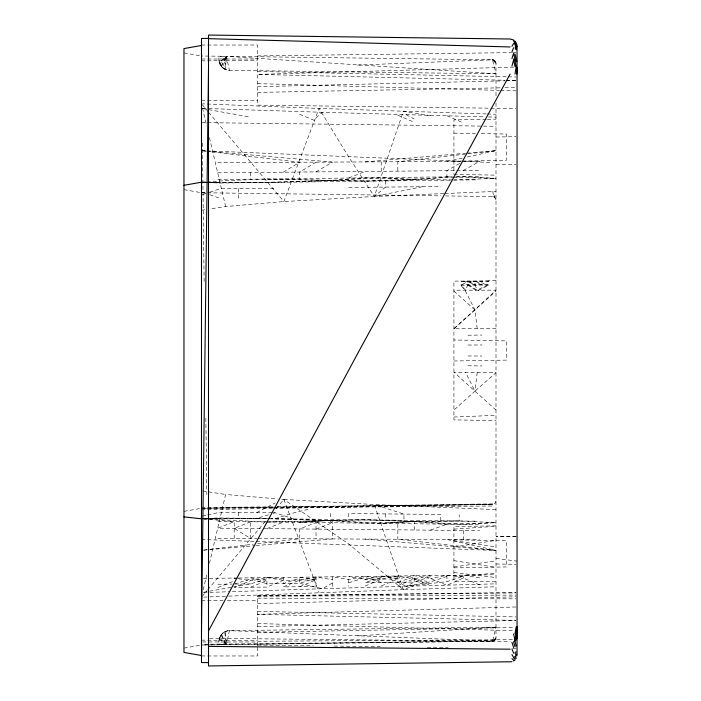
<?xml version="1.0" encoding="UTF-8"?>
<svg xmlns="http://www.w3.org/2000/svg" width="701" height="701" viewBox="0 0 701 701"><rect width="100%" height="100%" fill="white"/><g stroke="black" fill="none" stroke-linecap="round" stroke-linejoin="round"><path stroke-width="0.53" stroke-dasharray="3.5 2.63" d="M496.001 73.824L229.402 70.337L225.363 69.469L226.432 56.325L496.001 73.824L492.54 59.804L201.494 55.992M496.001 103.021L496.001 637.691A3.496 3.496 0 0 1 493.224 641.108L229.402 630.663L226.432 644.675L219.027 644.578C217.652 638.015 222.348 630.558 229.402 630.663L496.001 627.167L492.54 641.196L201.494 645.008M219.027 641.178C219.019 636.35 222.611 631.89 227.343 630.891M477.188 372.468L474.963 391.158L453.924 410.103M496.001 500.952L494.994 503.414L492.54 504.457L273.705 508.4M493.215 641.117L496.001 637.691L494.994 640.153L492.54 641.196L201.494 644.289M203.237 589.795L206.716 574.96M209.459 563.315L225.626 494.468L277.386 498.884M414.195 530L414.738 521.579L459.19 520.966L496.001 522.648L463.273 524.357L414.738 521.579L367.158 519.809L266.941 521.982L203.676 518.898M219.229 639.11C220.167 634.37 224.574 630.716 229.402 630.663M495.905 638.497L494.792 640.337L492.54 641.196M225.363 69.469L221.481 66.577L219.308 62.24L226.432 56.325L229.402 70.337L226.984 70.021L222.681 67.795L226.432 56.325L219.027 56.422C217.967 62.24 221.183 68.952 227.343 70.109M467.953 284.536L465.464 290.188L460.943 284.615L488.991 284.299L477.109 290.179L467.953 284.536L467.953 281.224L474.963 281.373L481.973 285.097L481.973 280.987M221.481 66.577L226.432 56.325L224.706 69.162A10.515 10.515 0 0 1 219.834 63.879L219.229 61.89M221.034 65.999L226.432 56.325L219.834 63.879L222.681 67.795M496.001 637.691L493.346 641.091M445.494 195.921L492.54 196.543L493.434 195.097L492.54 190.392M492.54 196.543L494.275 197.025L494.994 195.982M202.195 596.367L207.128 590.522M207.829 589.69L266.257 520.326M276.115 508.628L283.861 499.436L374.325 504.518L496.001 509.601M496.001 328.322L453.924 328.795L496.001 290.17L453.924 290.196M453.924 328.795L496.001 291.081M316.02 117.856L322.451 112.283L484.084 116.848M283.3 172.209L299.66 162.238L209.047 151.547M316.02 162.159L299.66 172.06L299.66 178.624M316.02 171.911L332.388 162.08L209.126 151.32M332.388 582.969L322.451 588.717L230.918 591.679M459.637 163.482L446.914 170.694L446.914 176.845C367.832 186.133 288.295 175.215 209.126 181.839M463.273 170.545L479.642 161.335L463.273 161.423M477.188 328.532L474.963 309.938L465.464 291.081L460.943 285.307L467.953 281.487L481.973 281.259M256.715 512.589L275.125 503.011M496.001 280.391L488.991 280.864L481.973 284.378L474.963 281.101L474.963 285.167L467.953 281.487M479.642 584.906L463.273 578.106L446.914 585.239L430.554 578.509L414.195 575.714L397.835 578.903L365.107 579.306L348.748 576.564M397.835 585.738L414.195 578.711L430.554 575.495M381.467 585.905L397.835 578.903L381.467 576.143L365.107 579.306M365.107 586.071L381.467 579.105L397.835 575.924L426.944 581.383M299.66 586.737L316.02 579.902L299.66 577.212M283.3 578.527L266.941 577.633L250.581 580.7L234.213 587.403L266.941 587.07L283.3 580.305L316.02 579.902M250.581 587.236L266.941 580.507L266.941 587.07M217.853 587.569L233.258 581.295M234.213 538.429L234.213 521.588L217.853 528.186L479.642 530.604M348.748 178.028L365.107 171.456M266.941 528.633L283.3 522.184M316.02 529.089L332.388 522.771L332.213 520.501L270.788 518.661L477.591 521.202M228.71 596.13L403.364 589.664L414.195 585.572M430.554 530.149L446.914 524.155L496.001 522.648M202.519 194.606L205.586 193.581M209.678 192.214L219.904 188.788L275.125 188.219M234.213 584.064L250.581 578.938L266.941 583.696L299.66 583.328L322.451 588.717L406.124 586.273L446.914 581.681L463.273 576.24L446.914 575.284L430.554 578.509M446.914 576.441L430.554 581.865L406.124 586.273L397.835 582.233L397.835 575.924M430.554 576.651L414.195 582.049L406.124 586.273L496.001 583.828M397.835 582.233L414.195 576.862L414.195 582.049L365.107 582.601L381.467 577.273M348.748 582.785L365.107 577.484L381.467 582.417M316.02 578.106L299.66 583.328L299.66 578.316L283.3 583.512L283.3 577.422M233.503 586.93L250.581 583.88L266.941 578.737M275.125 518.652L293.526 512.966L308.712 509.198M201.494 518.793L219.904 517.96L269.71 518.582L203.658 518.784L256.715 518.425L268.982 514.657M273.075 513.404L275.125 512.782L293.526 518.889M202.519 516.085L206.611 515.174M207.627 514.946L219.904 512.212L271.874 512.746M446.914 161.502L462.923 157.97M467.19 157.024L496.001 150.654L466.551 153.186M422.37 186.72L374.325 196.482L283.861 201.564L225.626 206.532L209.888 208.968M332.388 586.404L332.388 576.783L348.748 579.508L365.107 576.353L381.467 579.105M316.02 576.993L299.66 580.104L283.3 586.903L316.02 586.571L316.02 576.993L332.388 579.709M203.632 592.257L232.443 587.114M183.96 511.362L199.434 508.637M183.96 648.101L199.434 645.367M453.924 547.06L496.001 540.34M201.494 210.256L204.639 209.774M453.924 567.004L496.001 560.826M203.649 550.092L253.271 544.23M257.591 543.722L299.66 538.762L299.66 528.94L316.02 522.578L316.02 538.841M496.001 150.654L397.835 161.747L397.835 171.149M453.924 576.914L496.001 573.05M203.676 550.154L254.945 545.676M256.031 545.588L332.388 538.92L332.388 522.771L329.514 520.466L256.715 518.425M365.107 161.913L465.455 153.282M453.924 529.132L496.001 526.293M357.51 635.921L496.001 627.167M266.941 179.018L367.158 181.191L454.651 177.134M455.729 177.073L463.273 176.643L496.001 178.352L453.81 179.964M266.941 521.982L332.213 520.501L381.467 523.367L412.985 521.562L459.19 520.966L459.19 514.657M201.494 518.977L219.904 517.96M381.467 523.367L414.738 521.579M202.589 182.155L208.039 181.892M443.856 193.572L374.325 196.482L348.748 157.024L319.051 108.436L202.58 103.836M444.942 193.529L496.001 191.399M453.924 417.016L496.001 415.36M203.676 597.121L227.615 596.174M357.51 65.079L492.54 59.804L494.792 60.663L495.905 62.503M203.676 592.564L229.823 591.714M281.706 499.252L283.861 499.436L348.748 543.976L403.364 589.664L496.001 586.763M513.754 67.121L257.591 74.402L504.992 80.256M515.945 606.978L257.591 614.33L515.945 620.438M257.591 603.587L515.945 596.814M257.591 86.67L504.992 80.825M506.087 80.799L515.945 80.562M257.591 626.598L515.945 620.49M257.591 92.409L500.619 87.827M504.992 87.739L515.945 87.529M201.494 509.706L272.61 508.427M257.591 632.337L514.849 627.483M486.292 119.328L453.924 119.889L453.924 173.979M487.37 119.31L496.001 119.161M496.001 137.028L515.98 136.677M453.924 161.151L461.442 161.02M462.511 161.002L506.516 160.257L506.516 134.049L479.686 133.593M494.275 197.594L495.537 198.304L496.001 200.048M488.991 280.864L453.924 281.127L453.924 419.881L496.001 420.618M488.991 281.145L460.943 281.6L467.953 281.224L474.963 284.457L477.109 290.179M453.924 360.997L506.516 360.104L506.516 340.896L453.924 340.003M496.001 525.855L453.924 526.591L453.924 581.111L496.001 581.839M515.98 536.361L496.001 536.712L517.04 536.572M453.924 567.845L506.516 566.951L506.516 540.743L453.924 539.849M272.61 507.726L201.494 508.269L273.705 507.182M274.801 507.165L492.54 503.87M202.589 644.99L492.54 640.609M257.591 55.931L511.564 52.619M512.659 52.601L515.945 52.557M201.494 508.269L492.54 504.457L274.801 506.77M237.49 578.018L201.494 578.395M238.577 578.01L496.001 574.724M257.591 645.595L257.591 595.859L515.945 592.485M217.853 179.614L452.373 176.775M456.728 176.722L479.642 176.442M201.494 182.207L219.904 183.04L452.688 180.113M453.775 180.096L477.591 179.798M467.953 335.218L481.973 335.052M217.853 584.248L232.04 584.091M235.308 584.056L250.581 583.88M257.591 595.859L515.945 592.923M348.748 187.465L440.78 186.527M460.943 285.307L488.991 285.027L477.109 291.081L467.953 285.237M201.494 507.55L273.705 506.788M201.494 60.864L257.591 60.417M217.853 172.814L455.641 170.615M456.728 170.606L479.642 170.396M201.494 600.792L223.067 600.626M227.387 600.591L257.591 600.345M273.705 507.717L492.54 506.026M257.591 641.275L512.659 639.689M217.853 162.65L460.005 161.44M257.591 596.244L515.945 595.088M467.953 345.032L481.973 344.962M201.494 45.03L257.591 45.03L257.591 105.141L489.666 108.173M201.494 59.024L257.591 59.024M202.571 641.976L257.591 641.976M201.494 655.97L257.591 655.97L257.591 647.233M257.591 598.155L515.945 598.847M467.953 355.968L481.973 356.029M217.853 538.35L257.127 538.543M258.213 538.552L479.642 539.665M201.494 100.208L257.591 100.655M201.494 122.605L496.001 126.276M201.494 640.136L257.591 640.583M272.952 512.755L275.125 512.782M209.599 638.304L510.144 641.406M467.953 365.782L481.973 365.94M217.853 521.386L479.642 524.558M490.761 108.191L515.945 108.515M452.68 179.938L412.985 179.438L365.107 177.835L329.514 180.534L256.715 182.575L209.073 182.26L275.125 182.348L332.213 180.499L381.467 177.633L414.738 179.421M201.494 192.731L441.113 195.868M257.591 645.069L313.417 645.796M334.219 646.068L380.196 646.673M427.268 647.286L448.07 647.558M512.659 648.399L515.945 648.443M453.924 133.155L475.392 133.514M496.001 164.288L515.98 164.639M453.924 174.409L496.001 175.145M496.001 563.972L515.98 564.323M257.591 71.458L507.182 76.812M508.278 76.83L515.945 76.996M257.591 611.386L515.945 616.924M506.087 80.282L515.945 80.51M488.422 116.962L496.001 117.172M257.591 83.629L499.524 90.376M500.619 90.403L515.945 90.832M257.591 623.557L514.849 630.725M486.187 113.93L319.051 108.436L283.861 201.564L209.24 112.984M487.283 113.965L496.001 114.237M446.914 176.845L452.373 177.011M453.459 177.046L496.001 178.352M202.58 108.401L322.451 112.283M201.494 539.455L255.111 541.461M256.198 541.496L492.54 550.346M201.494 150.654L205.875 150.838M206.961 150.881L460.811 161.239M461.906 161.283L492.54 162.536M201.494 182.023L205.822 182.26M206.909 182.321L219.904 183.04M381.467 576.143L397.835 577.072M446.914 524.155C397.966 519.704 348.695 518.46 299.66 522.376L329.514 520.466L365.107 523.174L412.985 521.562L414.195 523.761M203.676 518.977L234.213 521.588M202.589 150.75L208.039 151.232M365.107 539.087L496.001 550.346L446.914 539.498M496.001 550.346L397.835 539.253L397.835 523.568M202.571 150.785L207.969 151.425M453.924 572.551L496.001 577.528M496.001 558.373L517.04 561.15M494.573 60.488L496.001 63.309A3.505 3.505 0 0 0 492.54 59.804L494.994 60.847L496.001 63.309L496.001 96.519M453.924 540.69L496.001 546.876M202.545 490.902L225.626 494.468M430.554 115.595L403.364 111.336L374.325 196.482L385.559 187.097L385.559 180.954M453.924 560.642L496.001 567.363M237.288 578.562L234.213 578.062L234.213 579.955M238.305 578.719L250.581 580.7M266.941 577.633L283.3 580.305M250.581 577.852L266.941 580.507M479.642 577.913L463.273 575.074L463.273 578.106M183.96 52.908L199.434 55.633M183.96 189.638L199.434 192.363M202.563 108.559L250.581 117.12M416.035 581.506L425.139 583.136M202.519 192.135L205.586 193.231M209.678 194.694L219.904 198.339M414.195 578.711L430.554 585.405M299.66 114.263L316.02 121.098M397.835 115.262L414.195 122.289M446.914 115.761L463.273 122.894M406.124 114.727L414.195 118.951M494.275 197.025L494.994 197.586L494.275 195.448M219.308 638.76L226.432 644.675L225.363 631.531M453.924 291.081L474.963 309.938M496.001 410.103L453.924 372.205L496.001 372.678L474.963 391.158L465.525 372.336M492.54 59.804L496.001 63.309L493.346 59.909L495.344 61.267M219.834 637.121L226.432 644.675L224.706 631.838M202.195 104.633L208.53 112.151M221.034 635.001L226.432 644.675L221.481 634.423M283.861 499.436L319.051 592.564M403.364 589.664L374.325 504.518L403.969 514.096L403.969 520.273M202.493 108.033L206.716 126.04M209.459 137.685L225.626 206.532M219.027 59.822L219.308 62.24M202.405 143.135L204.166 283.923M205.849 418.164L206.804 494.564M463.273 530.455L463.273 539.577M446.914 575.284L446.914 581.681M440.78 520.738L440.78 514.473L348.748 513.535L348.748 519.581M385.559 513.903L385.559 520.046M381.467 161.835L381.467 171.307M348.748 579.508L348.748 586.238M330.337 513.342L330.337 519.345M250.581 172.516L250.581 179.219M238.305 188.595L238.305 198.217M238.305 512.405L238.305 518.188M250.581 521.781L234.213 528.335L250.581 538.517L250.581 521.781M207.987 182.225L202.58 182.216L207.987 182.251"/><path stroke-width="1.05" d="M201.494 630.988L208.504 70.012M516.803 74.052L517.04 67.647M517.04 626.948L516.803 639.058L516.111 633.485L516.803 626.948M515.016 74.052L516.111 66.849L515.025 60.461L513.596 58.893M515.025 646.857L513.596 642.02L515.025 640.328L516.111 633.485M515.016 633.783L516.111 626.948M516.803 655.996L517.04 654.988M511.932 66.104L513.596 59.997L515.025 66.525M511.94 58.577L513.605 53.32L515.025 59.392L516.12 61.057M511.94 51.865L513.605 47.721M208.504 630.891L359.306 350.5L510.118 74.052M511.94 46.327L513.596 43.497L515.025 43.935L513.596 40.719L515.016 41.087L516.803 44.207L517.04 46.617M516.12 639.741L515.025 641.529L516.12 645.98M516.803 654.129L516.12 655.163L515.025 653.095M513.579 661.034L515.016 659.913M515.025 656.46L516.12 655.654M516.111 658.467L515.025 659.036L513.596 657.985M515.025 652.333L516.12 651.948M201.494 45.477L183.96 48.571L183.96 652.429L201.494 655.523M183.96 185.301L201.494 182.207M511.914 661.744L208.504 665.95L208.504 35.05L510.118 39.002L513.579 39.966M208.504 38.371L201.494 38.467L201.494 662.533L208.504 662.629M208.504 646.401L510.153 649.187M208.504 38.669L510.153 46.958M183.96 516.882L201.494 518.793M516.111 657.634L515.025 656.968L513.596 657.459L511.94 654.55M511.94 658.633L513.596 660.123M516.12 45.793L516.803 46.783L516.111 43.225M515.025 47.791L516.12 49.701M516.803 61.749L515.025 53.995M511.94 649.021L513.605 653.192M511.94 642.335L513.605 647.531M515.016 41.806L516.12 45.25M515.025 44.496L516.12 48.939M513.596 634.019L515.025 640.328M517.04 46.757L517.04 654.252"/></g></svg>
